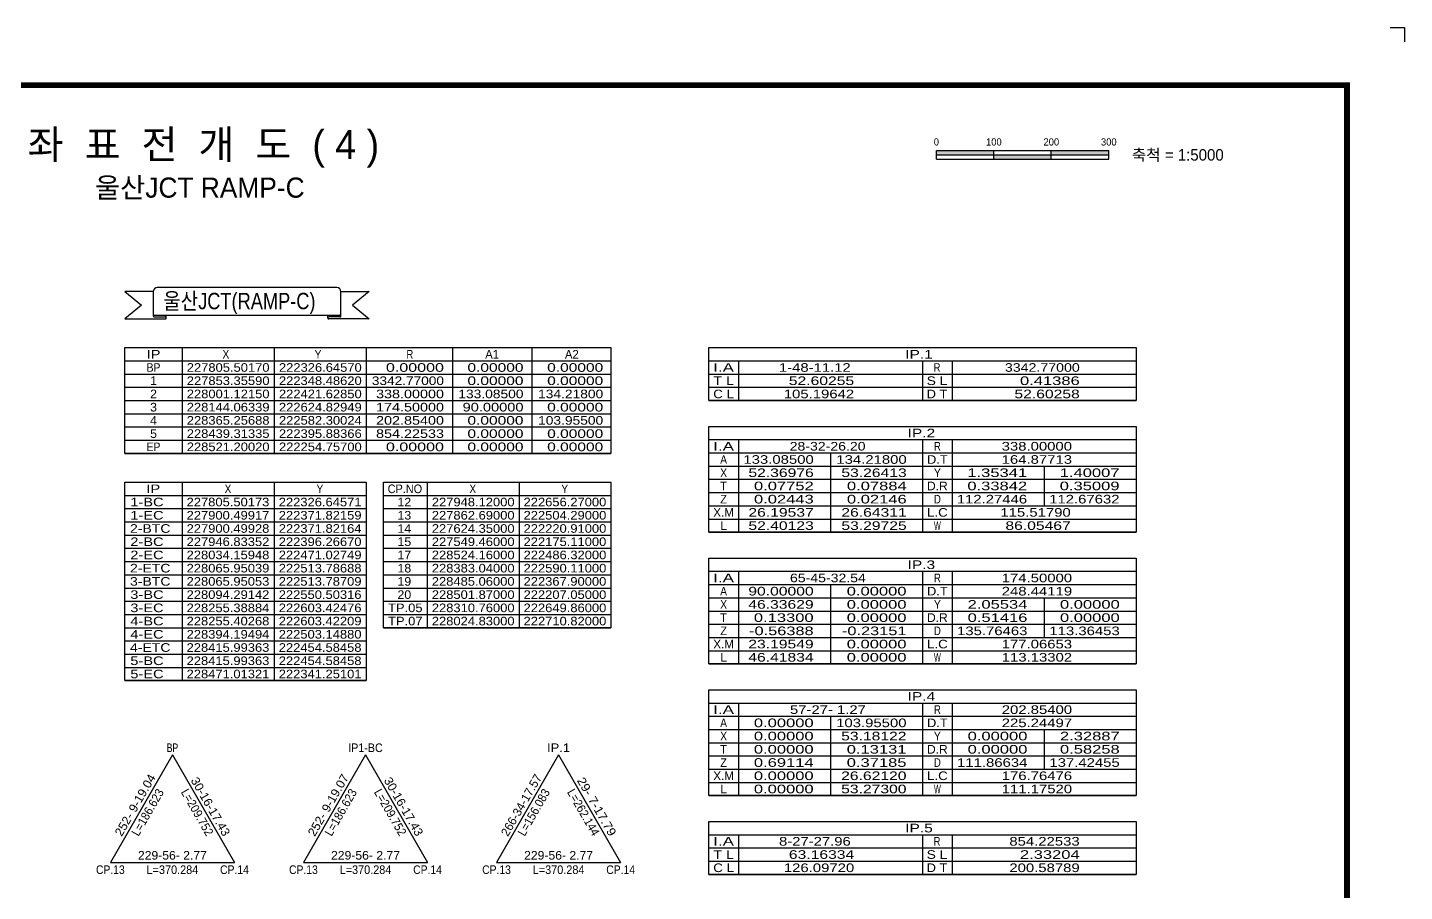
# Model space of a CAD drawing. Extents: x 227222 to 228063, y 224653 to 225247.
# Drawn here: x 227584.2 to 228063.4, y 224946.1 to 225246.6 of the extents above; entities that cross this region are included whole.
import ezdxf
from ezdxf.enums import TextEntityAlignment as Align

# ---------------------------------------------------------------- set-up
doc = ezdxf.new("R2010")
doc.units = 0
doc.header["$LTSCALE"] = 10
doc.header["$MEASUREMENT"] = 0
for name, color, linetype in [('CA-LEAL', 1, 'CONTINUOUS'), ('CA-LEAT', 3, 'CONTINUOUS'), ('CA-TABL-LIN1', 4, 'CONTINUOUS'), ('CA-TABL-LIN2', 1, 'CONTINUOUS'), ('CA-TABL-TEX1', 6, 'CONTINUOUS'), ('CA-TABL-TEX2', 3, 'CONTINUOUS'), ('CV-TABL-LIN1', 4, 'CONTINUOUS'), ('CV-TABL-LIN2', 1, 'CONTINUOUS'), ('CV-TABL-TEX1', 6, 'CONTINUOUS'), ('CV-TABL-TEX2', 3, 'CONTINUOUS'), ('CX-BORD', 3, 'CONTINUOUS'), ('CX-BORD-LIN1', 4, 'CONTINUOUS'), ('CX-BORD-LIN2', 3, 'CONTINUOUS'), ('CX-BORD-TEX2', 7, 'CONTINUOUS'), ('CX-BORD-TEX3', 6, 'CONTINUOUS'), ('CX-MISC', 2, 'CONTINUOUS'), ('CX-SCAL-LINE', 3, 'CONTINUOUS'), ('CX-SCAL-TEXT', 4, 'CONTINUOUS'), ('CX-SCALE', 7, 'CONTINUOUS'), ('CZ-LIN2', 3, 'CONTINUOUS'), ('CZ-TEX1', 6, 'CONTINUOUS')]:
    doc.layers.add(name, color=color, linetype=linetype)
doc.styles.add('SCALETEXT', font='Dotum.ttf')
doc.styles.get("Standard").update_dxf_attribs({"font": 'Dotum.ttf'})
doc.styles.add('TB_TEXT', font='Dotum.ttf')
doc.styles.add('TB_WBTXT', font='Dotum.ttf')
doc.styles.add('TB_WMTXT', font='Dotum.ttf')

# ---------------------------------------------------------------- blocks, each defined once
blk = doc.blocks.new('CXBLKA1-KHCA1')
at = {"layer": 'CX-BORD-LIN1', "const_width": 2}
blk.add_lwpolyline([(796, 0), (0, 0), (0, 554), (796, 554)], close=True, dxfattribs=at)
at = {"layer": 'CX-MISC'}
blk.add_line((811, 574), (816, 574), dxfattribs=at)
blk.add_lwpolyline([(811, 574), (816, 574), (816, 569)], dxfattribs=at)
at = {"layer": 'CX-BORD-LIN1', "style": 'TB_TEXT'}
for tag, p in [('TR_RCON4', (342.3, 27)), ('TR_RCON3', (342.3, 21)), ('TR_RCON2', (342.3, 15)), ('TR_RCON1', (342.3, 9))]:
    blk.add_attdef(tag, text='', height=3.5, dxfattribs=at).set_placement(p, align=Align.MIDDLE_LEFT)
for tag, height, p in [('TR_DGN4', 3.5, (459.12, 27)), ('TR_CHK4', 3.5, (499.12, 27)), ('TR_RNUM4', 3, (285.11, 26.64)), ('TR_RDAT4', 3.5, (317.5, 27)), ('TR_APP4', 3.5, (539.12, 27)), ('TR_RNUM3', 3, (285.11, 20.64)), ('TR_RDAT3', 3.5, (317.5, 21)), ('TR_DGN3', 3.5, (459.12, 21)), ('TR_CHK3', 3.5, (499.12, 21)), ('TR_APP3', 3.5, (539.12, 21)), ('TR_RNUM2', 3, (285.11, 14.64)), ('TR_RDAT2', 3.5, (317.5, 15)), ('TR_DGN2', 3.5, (459.12, 15)), ('TR_CHK2', 3.5, (499.12, 15)), ('TR_APP2', 3.5, (539.12, 15)), ('TR_RNUM1', 3, (285.11, 8.64)), ('TR_RDAT1', 3.5, (317.5, 9)), ('TR_DGN1', 3.5, (459.12, 9)), ('TR_CHK1', 3.5, (499.12, 9)), ('TR_APP1', 3.5, (539.12, 9))]:
    blk.add_attdef(tag, text='', height=height, dxfattribs=at).set_placement(p, align=Align.MIDDLE_CENTER)
at = {"layer": 'CX-BORD-LIN2', "style": 'TB_TEXT'}
blk.add_attdef('TD_VERSION', text='', height=3, rotation=90, dxfattribs=at).set_placement((800.5, 48.01), align=Align.MIDDLE_CENTER)
at = {"layer": 'CX-BORD-TEX2', "style": 'TB_WMTXT'}
for tag, height, p in [('TB_CNAME', 5, (15.34, 531.83)), ('TB_CSCOP', 4, (16.63, 523.83))]:
    blk.add_attdef(tag, text='', height=height, dxfattribs=at).set_placement(p, align=Align.BOTTOM_LEFT)
at = {"layer": 'CX-BORD-TEX2', "style": 'TB_WBTXT'}
for tag, height, p in [('TB_MTITIL', 10, (398, 533.33)), ('TB_STITL', 7, (398, 518.33))]:
    blk.add_attdef(tag, text='', height=height, dxfattribs=at).set_placement(p, align=Align.MIDDLE_CENTER)
at = {"layer": 'CX-BORD-TEX3', "style": 'TB_TEXT'}
for tag, height, p in [('TD_DCOMP', 4.5, (217.5, 25)), ('TD_CSECT', 4.5, (611, 25)), ('TD_DNAME_TOP', 4.5, (755, 25)), ('TD_DNAME_MAIN', 4.5, (755, 19.01)), ('TD_CCOMP', 4.5, (217.5, 15)), ('TD_HSCAL', 4.5, (626.7, 15.24)), ('TD_VSCAL', 4.5, (655.78, 15.24)), ('TD_DNAME_BOT', 3, (755, 13.65)), ('TD_CNAME', 4.5, (65, 5.75)), ('TD_FIELD', 4.5, (182.5, 5.53)), ('TD_CSTEP', 4.5, (253.24, 5.53)), ('TD_DWGCODE', 4.5, (641, 5.39)), ('TD_DWGNO', 4.5, (755, 5.39))]:
    blk.add_attdef(tag, text='', height=height, dxfattribs=at).set_placement(p, align=Align.MIDDLE_CENTER)
at = {"layer": 'CX-BORD-TEX3', "style": 'TB_TEXT', "width": 0.9}
blk.add_attdef('TD_CDIST', text='', height=4.5, dxfattribs=at).set_placement((656, 25), align=Align.MIDDLE_CENTER)
blk = doc.blocks.new('CXGSCHS-5000')
at = {"layer": 'CX-SCAL-LINE'}
h = blk.add_hatch(color=256, dxfattribs=at)
h.paths.add_polyline_path([(0, 1.5), (0, 0), (20, 0), (20, 1.5)])
h.paths.add_polyline_path([(20, 0), (20, -1.5), (40, -1.5), (40, 0)])
h.paths.add_polyline_path([(60, 0), (60, 1.5), (40, 1.5), (40, 0)])
for p, q in [((0, 1.5), (60, 1.5)), ((0, -1.5), (0, 1.5)), ((0, 0), (60, 0)), ((20, -1.5), (20, 1.5)), ((40, -1.5), (40, 1.5)), ((60, -1.5), (60, 1.5)), ((0, -1.5), (60, -1.5))]:
    blk.add_line(p, q, dxfattribs=at)
at = {"layer": 'CX-SCAL-LINE', "style": 'SCALETEXT'}
for s, p in [('0', (0, 2.5)), ('100', (20, 2.5)), ('200', (40, 2.5)), ('300', (60, 2.5))]:
    blk.add_text(s, height=2.5, dxfattribs=at).set_placement(p, align=Align.BOTTOM_CENTER)
at = {"layer": 'CX-SCAL-TEXT', "style": 'SCALETEXT'}
blk.add_text('축척 = 1:5000', height=4, dxfattribs=at).set_placement((68, 0), align=Align.MIDDLE_LEFT)

msp = doc.modelspace()

# ---------------------------------------------------------------- linework, layer by layer
at = {"layer": 'CA-LEAL', "linetype": 'Continuous'}
for p, q in [((227634.6, 224993.58), (227613, 224956.17)), ((227634.6, 224993.58), (227656.2, 224956.17)), ((227701.8, 224993.58), (227680.2, 224956.17)), ((227701.8, 224993.58), (227723.4, 224956.17)), ((227769, 224993.58), (227747.4, 224956.17)), ((227769, 224993.58), (227790.6, 224956.17)), ((227613, 224956.17), (227656.2, 224956.17)), ((227680.2, 224956.17), (227723.4, 224956.17)), ((227747.4, 224956.17), (227790.6, 224956.17))]:
    msp.add_line(p, q, dxfattribs=at)
at = {"layer": 'CA-TABL-LIN1'}
for p, q in [((227618.03, 225135.24), (227787.23, 225135.24)), ((227618.03, 225098.44), (227618.03, 225135.24)), ((227638.03, 225135.24), (227638.03, 225098.44)), ((227787.23, 225135.24), (227787.23, 225098.44)), ((227821.23, 225135.24), (227970.03, 225135.24)), ((227821.23, 225116.84), (227821.23, 225135.24)), ((227970.03, 225135.24), (227970.03, 225116.84)), ((227618.03, 225130.64), (227787.23, 225130.64)), ((227821.23, 225130.64), (227970.03, 225130.64)), ((227831.63, 225130.64), (227831.63, 225116.84)), ((227895.63, 225130.64), (227895.63, 225116.84)), ((227906.03, 225130.64), (227906.03, 225116.84)), ((227970.03, 225116.84), (227821.23, 225116.84)), ((227821.23, 225116.84), (227970.03, 225116.84)), ((227821.23, 225107.84), (227970.03, 225107.84)), ((227821.23, 225071.04), (227821.23, 225107.84)), ((227970.03, 225107.84), (227970.03, 225071.04)), ((227821.23, 225103.24), (227970.03, 225103.24)), ((227831.63, 225103.24), (227831.63, 225071.04)), ((227895.63, 225103.24), (227895.63, 225071.04)), ((227895.63, 225103.24), (227895.63, 225071.04)), ((227906.03, 225103.24), (227906.03, 225071.04)), ((227787.23, 225098.44), (227618.03, 225098.44)), ((227618.03, 225098.44), (227787.23, 225098.44)), ((227618.03, 225088.44), (227702.03, 225088.44)), ((227618.03, 225019.44), (227618.03, 225088.44)), ((227638.03, 225088.44), (227638.03, 225019.44)), ((227702.03, 225088.44), (227702.03, 225019.44)), ((227618.03, 225083.84), (227702.03, 225083.84)), ((227970.03, 225071.04), (227821.23, 225071.04)), ((227821.23, 225071.04), (227970.03, 225071.04)), ((227821.23, 225062.04), (227970.03, 225062.04)), ((227821.23, 225025.24), (227821.23, 225062.04)), ((227970.03, 225062.04), (227970.03, 225025.24)), ((227821.23, 225057.44), (227970.03, 225057.44)), ((227831.63, 225057.44), (227831.63, 225025.24)), ((227895.63, 225057.44), (227895.63, 225025.24)), ((227895.63, 225057.44), (227895.63, 225025.24)), ((227906.03, 225057.44), (227906.03, 225025.24)), ((227970.03, 225025.24), (227821.23, 225025.24)), ((227821.23, 225025.24), (227970.03, 225025.24)), ((227702.03, 225019.44), (227618.03, 225019.44)), ((227618.03, 225019.44), (227702.03, 225019.44)), ((227821.23, 225016.24), (227970.03, 225016.24)), ((227821.23, 224979.44), (227821.23, 225016.24)), ((227970.03, 225016.24), (227970.03, 224979.44)), ((227821.23, 225011.64), (227970.03, 225011.64)), ((227831.63, 225011.64), (227831.63, 224979.44)), ((227895.63, 225011.64), (227895.63, 224979.44)), ((227895.63, 225011.64), (227895.63, 224979.44)), ((227906.03, 225011.64), (227906.03, 224979.44)), ((227821.23, 224979.44), (227970.03, 224979.44)), ((227970.03, 224979.44), (227821.23, 224979.44)), ((227821.23, 224970.44), (227970.03, 224970.44)), ((227821.23, 224952.04), (227821.23, 224970.44)), ((227970.03, 224970.44), (227970.03, 224952.04)), ((227821.23, 224965.84), (227970.03, 224965.84)), ((227831.63, 224965.84), (227831.63, 224952.04)), ((227895.63, 224965.84), (227895.63, 224952.04)), ((227906.03, 224965.84), (227906.03, 224952.04)), ((227970.03, 224952.04), (227821.23, 224952.04)), ((227821.23, 224952.04), (227970.03, 224952.04))]:
    msp.add_line(p, q, dxfattribs=at)
at = {"layer": 'CA-TABL-LIN2'}
for p, q in [((227670.03, 225135.24), (227670.03, 225098.44)), ((227702.03, 225135.24), (227702.03, 225098.44)), ((227732.03, 225135.24), (227732.03, 225098.44)), ((227759.63, 225135.24), (227759.63, 225098.44)), ((227618.03, 225126.04), (227787.23, 225126.04)), ((227821.23, 225126.04), (227970.03, 225126.04)), ((227618.03, 225121.44), (227787.23, 225121.44)), ((227821.23, 225121.44), (227970.03, 225121.44)), ((227618.03, 225116.84), (227787.23, 225116.84)), ((227618.03, 225112.24), (227787.23, 225112.24)), ((227618.03, 225107.64), (227787.23, 225107.64)), ((227618.03, 225103.04), (227787.23, 225103.04)), ((227821.23, 225098.64), (227970.03, 225098.64)), ((227863.63, 225098.64), (227863.63, 225071.04)), ((227821.23, 225094.04), (227970.03, 225094.04)), ((227938.03, 225094.04), (227938.03, 225080.24)), ((227670.03, 225088.44), (227670.03, 225019.44)), ((227821.23, 225089.44), (227970.03, 225089.44)), ((227821.23, 225084.84), (227970.03, 225084.84)), ((227618.03, 225079.24), (227702.03, 225079.24)), ((227821.23, 225080.24), (227970.03, 225080.24)), ((227618.03, 225074.64), (227702.03, 225074.64)), ((227821.23, 225075.64), (227970.03, 225075.64)), ((227618.03, 225070.04), (227702.03, 225070.04)), ((227618.03, 225065.44), (227702.03, 225065.44)), ((227618.03, 225060.84), (227702.03, 225060.84)), ((227618.03, 225056.24), (227702.03, 225056.24)), ((227821.23, 225052.84), (227970.03, 225052.84)), ((227863.63, 225052.84), (227863.63, 225025.24)), ((227618.03, 225051.64), (227702.03, 225051.64)), ((227618.03, 225047.04), (227702.03, 225047.04)), ((227821.23, 225048.24), (227970.03, 225048.24)), ((227938.03, 225048.24), (227938.03, 225034.44)), ((227618.03, 225042.44), (227702.03, 225042.44)), ((227821.23, 225043.64), (227970.03, 225043.64)), ((227618.03, 225037.84), (227702.03, 225037.84)), ((227821.23, 225039.04), (227970.03, 225039.04)), ((227618.03, 225033.24), (227702.03, 225033.24)), ((227821.23, 225034.44), (227970.03, 225034.44)), ((227618.03, 225028.64), (227702.03, 225028.64)), ((227821.23, 225029.84), (227970.03, 225029.84)), ((227618.03, 225024.04), (227702.03, 225024.04)), ((227821.23, 225007.04), (227970.03, 225007.04)), ((227863.63, 225007.04), (227863.63, 224979.44)), ((227821.23, 225002.44), (227970.03, 225002.44)), ((227938.03, 225002.44), (227938.03, 224988.64)), ((227821.23, 224997.84), (227970.03, 224997.84)), ((227821.23, 224993.24), (227970.03, 224993.24)), ((227821.23, 224988.64), (227970.03, 224988.64)), ((227821.23, 224984.04), (227970.03, 224984.04)), ((227821.23, 224961.24), (227970.03, 224961.24)), ((227821.23, 224956.64), (227970.03, 224956.64))]:
    msp.add_line(p, q, dxfattribs=at)
at = {"layer": 'CV-TABL-LIN1'}
for p, q in [((227708.03, 225088.44), (227787.23, 225088.44)), ((227708.03, 225037.84), (227708.03, 225088.44)), ((227723.23, 225088.44), (227723.23, 225037.84)), ((227787.23, 225088.44), (227787.23, 225037.84)), ((227708.03, 225083.84), (227787.23, 225083.84)), ((227787.23, 225037.84), (227708.03, 225037.84)), ((227708.03, 225037.84), (227787.23, 225037.84))]:
    msp.add_line(p, q, dxfattribs=at)
at = {"layer": 'CV-TABL-LIN2'}
for p, q in [((227755.23, 225088.44), (227755.23, 225037.84)), ((227708.03, 225079.24), (227787.23, 225079.24)), ((227708.03, 225074.64), (227787.23, 225074.64)), ((227708.03, 225070.04), (227787.23, 225070.04)), ((227708.03, 225065.44), (227787.23, 225065.44)), ((227708.03, 225060.84), (227787.23, 225060.84)), ((227708.03, 225056.24), (227787.23, 225056.24)), ((227708.03, 225051.64), (227787.23, 225051.64)), ((227708.03, 225047.04), (227787.23, 225047.04)), ((227708.03, 225042.44), (227787.23, 225042.44))]:
    msp.add_line(p, q, dxfattribs=at)
at = {"layer": 'CZ-LIN2'}
for p, q in [((227618.03, 225154.8), (227623.85, 225150.02)), ((227627.91, 225154.71), (227627.91, 225146.25)), ((227691.81, 225156.14), (227629.34, 225156.14)), ((227693.23, 225146.25), (227693.23, 225154.71)), ((227703.12, 225154.8), (227697.29, 225150.02)), ((227623.85, 225150.02), (227618.03, 225145.24)), ((227697.29, 225150.02), (227703.12, 225145.24)), ((227628.21, 225146.58), (227692.94, 225146.58)), ((227628.21, 225145.93), (227632.17, 225145.93)), ((227632.48, 225145.59), (227632.48, 225146.58)), ((227688.67, 225145.59), (227688.67, 225146.58)), ((227692.94, 225145.93), (227688.98, 225145.93))]:
    msp.add_line(p, q, dxfattribs=at)
for points in [[(227627.92, 225154.8), (227618.03, 225154.8)], [(227693.23, 225154.8), (227703.12, 225154.8)], [(227618.03, 225145.24), (227632.17, 225145.24)], [(227703.12, 225145.24), (227688.98, 225145.24)]]:
    msp.add_lwpolyline(points, dxfattribs=at)
for centre, radius, start, end in [((227629.34, 225154.71), 1.43, 90, 180), ((227691.81, 225154.71), 1.43, 0, 90), ((227628.24, 225146.25), 0.326, 84.8036, 275.1964), ((227632.13, 225145.59), 0.344, 264.6456, 95.3544), ((227689.01, 225145.59), 0.344, 84.6456, 275.3544), ((227692.91, 225146.25), 0.326, 264.8036, 95.1964)]:
    msp.add_arc(centre, radius, start, end, dxfattribs=at)

# ---------------------------------------------------------------- block references
at = {"layer": 'CX-BORD'}
ref = msp.add_blockref('CXBLKA1-KHCA1', (227247.38, 224672.57), dxfattribs=at)
ref.add_attrib('TB_MTITIL', '좌  표  전  개  도  ( 4 )', dxfattribs={"layer": 'CX-BORD-TEX2', "height": 10, "style": 'TB_WBTXT'}).set_placement((227645.38, 225205.9), align=Align.MIDDLE_CENTER)
ref.add_attrib('TB_STITL', '울산JCT RAMP-C ', dxfattribs={"layer": 'CX-BORD-TEX2', "height": 7, "style": 'TB_WBTXT'}).set_placement((227645.38, 225190.9), align=Align.MIDDLE_CENTER)
at = {"layer": 'CX-SCALE'}
msp.add_blockref('CXGSCHS-5000', (227900.48, 225202.29), dxfattribs=at)

# ---------------------------------------------------------------- texts
at = {"layer": 'CA-LEAT'}
for s, rotation, width, p, p2 in [('BP', 0, 0.725751, (227632.6, 224994.58), (227636.6, 224994.58)), ('IP1-BC', 0, 0.828788, (227695.8, 224994.58), (227707.8, 224994.58)), ('IP.1', 0, 1.032755, (227765, 224994.58), (227773, 224994.58)), ('252- 9-19.04', 60, 0.878689, (227616.94, 224964.99), (227628.94, 224985.77)), (' 30-16-17.43', 300, 0.878689, (227640.27, 224985.77), (227652.27, 224964.99)), ('252- 9-19.07', 60, 0.878689, (227684.14, 224964.99), (227696.14, 224985.77)), (' 30-16-17.43', 300, 0.878689, (227707.47, 224985.77), (227719.47, 224964.99)), ('266-34-17.57', 60, 0.846518, (227751.34, 224964.99), (227763.34, 224985.77)), (' 29- 7-17.79', 300, 0.9134, (227774.67, 224985.77), (227786.67, 224964.99)), ('L=186.623', 60, 0.864009, (227622.77, 224965.08), (227631.77, 224980.67)), ('L=209.752', 300, 0.864009, (227637.44, 224980.67), (227646.44, 224965.08)), ('L=186.623', 60, 0.864009, (227689.97, 224965.08), (227698.97, 224980.67)), ('L=209.752', 300, 0.864009, (227704.64, 224980.67), (227713.64, 224965.08)), ('L=156.083', 60, 0.864009, (227757.17, 224965.08), (227766.17, 224980.67)), ('L=262.144', 300, 0.864009, (227771.84, 224980.67), (227780.84, 224965.08)), ('229-56- 2.77', 0, 0.878689, (227622.6, 224957.17), (227646.6, 224957.17)), ('229-56- 2.77', 0, 0.878689, (227689.8, 224957.17), (227713.8, 224957.17)), ('229-56- 2.77', 0, 0.878689, (227757, 224957.17), (227781, 224957.17)), ('CP.13', 0, 0.826048, (227608, 224952.17), (227618, 224952.17)), ('L=370.284', 0, 0.864009, (227625.6, 224952.17), (227643.6, 224952.17)), ('CP.14', 0, 0.826048, (227651.2, 224952.17), (227661.2, 224952.17)), ('CP.13', 0, 0.826048, (227675.2, 224952.17), (227685.2, 224952.17)), ('L=370.284', 0, 0.864009, (227692.8, 224952.17), (227710.8, 224952.17)), ('CP.14', 0, 0.826048, (227718.4, 224952.17), (227728.4, 224952.17)), ('CP.13', 0, 0.826048, (227742.4, 224952.17), (227752.4, 224952.17)), ('L=370.284', 0, 0.864009, (227760, 224952.17), (227778, 224952.17)), ('CP.14', 0, 0.826048, (227785.6, 224952.17), (227795.6, 224952.17))]:
    msp.add_text(s, height=3, rotation=rotation, dxfattribs=dict(at, width=width)).set_placement(p, p2, align=Align.FIT)
at = {"layer": 'CA-TABL-TEX1'}
for s, width, p, p2 in [('IP', 1.278959, (227625.63, 225131.44), (227630.43, 225131.44)), ('X', 0.954045, (227652, 225131.44), (227654.4, 225131.44)), ('Y', 0.957143, (227684.07, 225131.44), (227686.47, 225131.44)), ('R', 0.861988, (227716.03, 225131.44), (227718.43, 225131.44)), ('A1', 0.92125, (227743.46, 225131.44), (227748.26, 225131.44)), ('A2', 0.92125, (227771.21, 225131.44), (227776.01, 225131.44)), ('IP.1', 1.239306, (227889.63, 225131.44), (227899.23, 225131.44)), ('BP', 0.870901, (227625.63, 225126.84), (227630.43, 225126.84)), ('I.A', 1.328926, (227822.83, 225126.84), (227830.03, 225126.84)), ('R', 0.861988, (227899.5, 225126.84), (227901.9, 225126.84)), ('1', 0.987605, (227626.83, 225122.24), (227629.23, 225122.24)), ('T L', 1.184729, (227822.83, 225122.24), (227830.03, 225122.24)), ('S L', 1.141161, (227897.1, 225122.24), (227904.3, 225122.24)), ('2', 0.987605, (227626.83, 225117.64), (227629.23, 225117.64)), ('C L', 1.082497, (227822.83, 225117.64), (227830.03, 225117.64)), ('D T', 1.052231, (227897.1, 225117.64), (227904.3, 225117.64)), ('3', 0.987605, (227626.83, 225113.04), (227629.23, 225113.04)), ('4', 0.987605, (227626.83, 225108.44), (227629.23, 225108.44)), ('5', 0.987605, (227626.83, 225103.84), (227629.23, 225103.84)), ('IP.2', 1.239306, (227890.46, 225104.04), (227900.06, 225104.04)), ('EP', 0.905684, (227625.63, 225099.24), (227630.43, 225099.24)), ('I.A', 1.328926, (227822.83, 225099.44), (227830.03, 225099.44)), ('R', 0.861988, (227899.63, 225099.44), (227902.03, 225099.44)), ('A', 0.86325, (227825.23, 225094.84), (227827.63, 225094.84)), ('D.T', 1.026582, (227897.23, 225094.84), (227904.43, 225094.84)), ('X', 0.954045, (227825.23, 225090.24), (227827.63, 225090.24)), ('Y', 0.957143, (227899.63, 225090.24), (227902.03, 225090.24)), ('IP', 1.278959, (227625.53, 225084.64), (227630.33, 225084.64)), ('X', 0.954045, (227652.73, 225084.64), (227655.13, 225084.64)), ('Y', 0.957143, (227684.73, 225084.64), (227687.13, 225084.64)), ('T', 0.987605, (227825.23, 225085.64), (227827.63, 225085.64)), ('D.R', 0.977238, (227897.23, 225085.64), (227904.43, 225085.64)), ('  1-BC', 1.065863, (227617.13, 225080.04), (227631.53, 225080.04)), ('Z', 0.954045, (227825.23, 225081.04), (227827.63, 225081.04)), ('D', 0.794609, (227899.63, 225081.04), (227902.03, 225081.04)), ('  1-EC', 1.082828, (227617.13, 225075.44), (227631.53, 225075.44)), ('X.M', 0.966557, (227822.83, 225076.44), (227830.03, 225076.44)), ('L.C', 1.05537, (227897.23, 225076.44), (227904.43, 225076.44)), ('  2-BTC', 1.053933, (227617.13, 225070.84), (227633.93, 225070.84)), ('L', 1.06426, (227825.23, 225071.84), (227827.63, 225071.84)), ('W', 0.645077, (227899.63, 225071.84), (227902.03, 225071.84)), ('  2-BC', 1.065863, (227617.13, 225066.24), (227631.53, 225066.24)), ('  2-EC', 1.082828, (227617.13, 225061.64), (227631.53, 225061.64)), ('IP.3', 1.239306, (227890.46, 225058.24), (227900.06, 225058.24)), ('  2-ETC', 1.068116, (227617.13, 225057.04), (227633.93, 225057.04)), ('I.A', 1.328926, (227822.83, 225053.64), (227830.03, 225053.64)), ('R', 0.861988, (227899.63, 225053.64), (227902.03, 225053.64)), ('  3-BTC', 1.053933, (227617.13, 225052.44), (227633.93, 225052.44)), ('A', 0.86325, (227825.23, 225049.04), (227827.63, 225049.04)), ('D.T', 1.026582, (227897.23, 225049.04), (227904.43, 225049.04)), ('  3-BC', 1.065863, (227617.13, 225047.84), (227631.53, 225047.84)), ('X', 0.954045, (227825.23, 225044.44), (227827.63, 225044.44)), ('Y', 0.957143, (227899.63, 225044.44), (227902.03, 225044.44)), ('  3-EC', 1.082828, (227617.13, 225043.24), (227631.53, 225043.24)), ('T', 0.987605, (227825.23, 225039.84), (227827.63, 225039.84)), ('D.R', 0.977238, (227897.23, 225039.84), (227904.43, 225039.84)), ('  4-BC', 1.065863, (227617.13, 225038.64), (227631.53, 225038.64)), ('Z', 0.954045, (227825.23, 225035.24), (227827.63, 225035.24)), ('D', 0.794609, (227899.63, 225035.24), (227902.03, 225035.24)), ('  4-EC', 1.082828, (227617.13, 225034.04), (227631.53, 225034.04)), ('X.M', 0.966557, (227822.83, 225030.64), (227830.03, 225030.64)), ('L.C', 1.05537, (227897.23, 225030.64), (227904.43, 225030.64)), ('  4-ETC', 1.068116, (227617.13, 225029.44), (227633.93, 225029.44)), ('  5-BC', 1.065863, (227617.13, 225024.84), (227631.53, 225024.84)), ('L', 1.06426, (227825.23, 225026.04), (227827.63, 225026.04)), ('W', 0.645077, (227899.63, 225026.04), (227902.03, 225026.04)), ('  5-EC', 1.082828, (227617.13, 225020.24), (227631.53, 225020.24)), ('IP.4', 1.239306, (227890.46, 225012.44), (227900.06, 225012.44)), ('I.A', 1.328926, (227822.83, 225007.84), (227830.03, 225007.84)), ('R', 0.861988, (227899.63, 225007.84), (227902.03, 225007.84)), ('A', 0.86325, (227825.23, 225003.24), (227827.63, 225003.24)), ('D.T', 1.026582, (227897.23, 225003.24), (227904.43, 225003.24)), ('X', 0.954045, (227825.23, 224998.64), (227827.63, 224998.64)), ('Y', 0.957143, (227899.63, 224998.64), (227902.03, 224998.64)), ('T', 0.987605, (227825.23, 224994.04), (227827.63, 224994.04)), ('D.R', 0.977238, (227897.23, 224994.04), (227904.43, 224994.04)), ('Z', 0.954045, (227825.23, 224989.44), (227827.63, 224989.44)), ('D', 0.794609, (227899.63, 224989.44), (227902.03, 224989.44)), ('X.M', 0.966557, (227822.83, 224984.84), (227830.03, 224984.84)), ('L.C', 1.05537, (227897.23, 224984.84), (227904.43, 224984.84)), ('L', 1.06426, (227825.23, 224980.24), (227827.63, 224980.24)), ('W', 0.645077, (227899.63, 224980.24), (227902.03, 224980.24)), ('IP.5', 1.239306, (227889.63, 224966.64), (227899.23, 224966.64)), ('I.A', 1.328926, (227822.83, 224962.04), (227830.03, 224962.04)), ('R', 0.861988, (227899.5, 224962.04), (227901.9, 224962.04)), ('T L', 1.184729, (227822.83, 224957.44), (227830.03, 224957.44)), ('C L', 1.082497, (227822.83, 224952.84), (227830.03, 224952.84)), ('S L', 1.141161, (227897.1, 224957.44), (227904.3, 224957.44)), ('D T', 1.052231, (227897.1, 224952.84), (227904.3, 224952.84))]:
    msp.add_text(s, height=3, rotation=0, dxfattribs=dict(at, width=width)).set_placement(p, p2, align=Align.FIT)
at = {"layer": 'CA-TABL-TEX2'}
for s, width, p, p2 in [('227805.50170', 1.017868, (227639.6, 225126.84), (227668.4, 225126.84)), ('222326.64570', 1.017868, (227671.68, 225126.84), (227700.48, 225126.84)), ('    0.00000', 1.215898, (227702.7, 225126.84), (227729.1, 225126.84)), ('   0.00000', 1.18109, (227732.78, 225126.84), (227756.78, 225126.84)), ('   0.00000', 1.18109, (227760.53, 225126.84), (227784.53, 225126.84)), (' 1-48-11.12', 1.060952, (227844.26, 225126.84), (227870.66, 225126.84)), (' 1-48-11.12', 1.060952, (227844.26, 225126.84), (227870.66, 225126.84)), ('  3342.77000', 1.098463, (227921.58, 225126.84), (227950.38, 225126.84)), ('227853.35590', 1.017868, (227639.6, 225122.24), (227668.4, 225122.24)), ('222348.48620', 1.017868, (227671.68, 225122.24), (227700.48, 225122.24)), (' 3342.77000', 1.063387, (227702.7, 225122.24), (227729.1, 225122.24)), ('   0.00000', 1.18109, (227732.78, 225122.24), (227756.78, 225122.24)), ('   0.00000', 1.18109, (227760.53, 225122.24), (227784.53, 225122.24)), ('    52.60255', 1.192919, (227843.06, 225122.24), (227871.86, 225122.24)), ('     0.41386', 1.246512, (227921.58, 225122.24), (227950.38, 225122.24)), ('228001.12150', 1.017868, (227639.6, 225117.64), (227668.4, 225117.64)), ('222421.62850', 1.017868, (227671.68, 225117.64), (227700.48, 225117.64)), ('  338.00000', 1.109788, (227702.7, 225117.64), (227729.1, 225117.64)), (' 133.08500', 1.07161, (227732.78, 225117.64), (227756.78, 225117.64)), (' 134.21800', 1.07161, (227760.53, 225117.64), (227784.53, 225117.64)), ('   105.19642', 1.143744, (227843.06, 225117.64), (227871.86, 225117.64)), ('    52.60258', 1.192919, (227921.58, 225117.64), (227950.38, 225117.64)), ('228144.06339', 1.017868, (227639.6, 225113.04), (227668.4, 225113.04)), ('222624.82949', 1.017868, (227671.68, 225113.04), (227700.48, 225113.04)), ('  174.50000', 1.109788, (227702.7, 225113.04), (227729.1, 225113.04)), ('  90.00000', 1.12369, (227732.78, 225113.04), (227756.78, 225113.04)), ('   0.00000', 1.18109, (227760.53, 225113.04), (227784.53, 225113.04)), ('228365.25688', 1.017868, (227639.6, 225108.44), (227668.4, 225108.44)), ('222582.30024', 1.017868, (227671.68, 225108.44), (227700.48, 225108.44)), ('  202.85400', 1.109788, (227702.7, 225108.44), (227729.1, 225108.44)), ('   0.00000', 1.18109, (227732.78, 225108.44), (227756.78, 225108.44)), (' 103.95500', 1.07161, (227760.53, 225108.44), (227784.53, 225108.44)), ('228439.31335', 1.017868, (227639.6, 225103.84), (227668.4, 225103.84)), ('222395.88366', 1.017868, (227671.68, 225103.84), (227700.48, 225103.84)), ('  854.22533', 1.109788, (227702.7, 225103.84), (227729.1, 225103.84)), ('   0.00000', 1.18109, (227732.78, 225103.84), (227756.78, 225103.84)), ('   0.00000', 1.18109, (227760.53, 225103.84), (227784.53, 225103.84)), ('228521.20020', 1.017868, (227639.6, 225099.24), (227668.4, 225099.24)), ('222254.75700', 1.017868, (227671.68, 225099.24), (227700.48, 225099.24)), ('    0.00000', 1.215898, (227702.7, 225099.24), (227729.1, 225099.24)), ('   0.00000', 1.18109, (227732.78, 225099.24), (227756.78, 225099.24)), ('   0.00000', 1.18109, (227760.53, 225099.24), (227784.53, 225099.24)), ('28-32-26.20', 1.018467, (227849.42, 225099.44), (227875.82, 225099.44)), ('28-32-26.20', 1.018467, (227849.42, 225099.44), (227875.82, 225099.44)), ('   338.00000', 1.143744, (227918.88, 225099.44), (227947.68, 225099.44)), ('   133.08500', 1.143744, (227829, 225094.84), (227857.8, 225094.84)), ('   134.21800', 1.143744, (227861.35, 225094.84), (227890.15, 225094.84)), ('   164.87713', 1.143744, (227918.88, 225094.84), (227947.68, 225094.84)), ('    52.36976', 1.192919, (227829, 225090.24), (227857.8, 225090.24)), ('    53.26413', 1.192919, (227861.35, 225090.24), (227890.15, 225090.24)), ('     1.35341', 1.246512, (227903.26, 225090.24), (227932.06, 225090.24)), ('     1.40007', 1.246512, (227935.41, 225090.24), (227964.21, 225090.24)), ('     0.07752', 1.246512, (227829, 225085.64), (227857.8, 225085.64)), ('     0.07884', 1.246512, (227861.35, 225085.64), (227890.15, 225085.64)), ('     0.33842', 1.246512, (227903.26, 225085.64), (227932.06, 225085.64)), ('     0.35009', 1.246512, (227935.41, 225085.64), (227964.21, 225085.64)), ('227805.50173', 1.017868, (227639.54, 225080.04), (227668.34, 225080.04)), ('222326.64571', 1.017868, (227671.61, 225080.04), (227700.41, 225080.04)), ('     0.02443', 1.246512, (227829, 225081.04), (227857.8, 225081.04)), ('     0.02146', 1.246512, (227861.35, 225081.04), (227890.15, 225081.04)), ('   112.27446', 1.143744, (227903.26, 225081.04), (227932.06, 225081.04)), ('   112.67632', 1.143744, (227935.41, 225081.04), (227964.21, 225081.04)), ('227900.49917', 1.017868, (227639.54, 225075.44), (227668.34, 225075.44)), ('222371.82159', 1.017868, (227671.61, 225075.44), (227700.41, 225075.44)), ('    26.19537', 1.192919, (227829, 225076.44), (227857.8, 225076.44)), ('    26.64311', 1.192919, (227861.35, 225076.44), (227890.15, 225076.44)), ('   115.51790', 1.143744, (227918.44, 225076.44), (227947.24, 225076.44)), ('227900.49928', 1.017868, (227639.54, 225070.84), (227668.34, 225070.84)), ('222371.82164', 1.017868, (227671.61, 225070.84), (227700.41, 225070.84)), ('    52.40123', 1.192919, (227829, 225071.84), (227857.8, 225071.84)), ('    53.29725', 1.192919, (227861.35, 225071.84), (227890.15, 225071.84)), ('    86.05467', 1.192919, (227918.44, 225071.84), (227947.24, 225071.84)), ('227946.83352', 1.017868, (227639.54, 225066.24), (227668.34, 225066.24)), ('222396.26670', 1.017868, (227671.61, 225066.24), (227700.41, 225066.24)), ('228034.15948', 1.017868, (227639.54, 225061.64), (227668.34, 225061.64)), ('222471.02749', 1.017868, (227671.61, 225061.64), (227700.41, 225061.64)), ('228065.95039', 1.017868, (227639.54, 225057.04), (227668.34, 225057.04)), ('222513.78688', 1.017868, (227671.61, 225057.04), (227700.41, 225057.04)), ('65-45-32.54', 1.018467, (227849.53, 225053.64), (227875.93, 225053.64)), ('65-45-32.54', 1.018467, (227849.53, 225053.64), (227875.93, 225053.64)), ('   174.50000', 1.143744, (227918.91, 225053.64), (227947.71, 225053.64)), ('228065.95053', 1.017868, (227639.54, 225052.44), (227668.34, 225052.44)), ('222513.78709', 1.017868, (227671.61, 225052.44), (227700.41, 225052.44)), ('    90.00000', 1.192919, (227828.96, 225049.04), (227857.76, 225049.04)), ('     0.00000', 1.246512, (227861.28, 225049.04), (227890.08, 225049.04)), ('   248.44119', 1.143744, (227918.91, 225049.04), (227947.71, 225049.04)), ('228094.29142', 1.017868, (227639.54, 225047.84), (227668.34, 225047.84)), ('222550.50316', 1.017868, (227671.61, 225047.84), (227700.41, 225047.84)), ('    46.33629', 1.192919, (227828.96, 225044.44), (227857.76, 225044.44)), ('     0.00000', 1.246512, (227861.28, 225044.44), (227890.08, 225044.44)), ('     2.05534', 1.246512, (227903.36, 225044.44), (227932.16, 225044.44)), ('     0.00000', 1.246512, (227935.49, 225044.44), (227964.29, 225044.44)), ('228255.38884', 1.017868, (227639.54, 225043.24), (227668.34, 225043.24)), ('222603.42476', 1.017868, (227671.61, 225043.24), (227700.41, 225043.24)), ('     0.13300', 1.246512, (227828.96, 225039.84), (227857.76, 225039.84)), ('     0.00000', 1.246512, (227861.28, 225039.84), (227890.08, 225039.84)), ('     0.51416', 1.246512, (227903.36, 225039.84), (227932.16, 225039.84)), ('     0.00000', 1.246512, (227935.49, 225039.84), (227964.29, 225039.84)), ('228255.40268', 1.017868, (227639.54, 225038.64), (227668.34, 225038.64)), ('222603.42209', 1.017868, (227671.61, 225038.64), (227700.41, 225038.64)), ('    -0.56388', 1.191512, (227828.96, 225035.24), (227857.76, 225035.24)), ('    -0.23151', 1.191512, (227861.28, 225035.24), (227890.08, 225035.24)), ('   135.76463', 1.143744, (227903.36, 225035.24), (227932.16, 225035.24)), ('   113.36453', 1.143744, (227935.49, 225035.24), (227964.29, 225035.24)), ('228394.19494', 1.017868, (227639.54, 225034.04), (227668.34, 225034.04)), ('222503.14880', 1.017868, (227671.61, 225034.04), (227700.41, 225034.04)), ('    23.19549', 1.192919, (227828.96, 225030.64), (227857.76, 225030.64)), ('     0.00000', 1.246512, (227861.28, 225030.64), (227890.08, 225030.64)), ('   177.06653', 1.143744, (227918.91, 225030.64), (227947.71, 225030.64)), ('228415.99363', 1.017868, (227639.54, 225029.44), (227668.34, 225029.44)), ('228415.99363', 1.017868, (227639.54, 225024.84), (227668.34, 225024.84)), ('222454.58458', 1.017868, (227671.61, 225029.44), (227700.41, 225029.44)), ('222454.58458', 1.017868, (227671.61, 225024.84), (227700.41, 225024.84)), ('    46.41834', 1.192919, (227828.96, 225026.04), (227857.76, 225026.04)), ('     0.00000', 1.246512, (227861.28, 225026.04), (227890.08, 225026.04)), ('   113.13302', 1.143744, (227918.91, 225026.04), (227947.71, 225026.04)), ('228471.01321', 1.017868, (227639.54, 225020.24), (227668.34, 225020.24)), ('222341.25101', 1.017868, (227671.61, 225020.24), (227700.41, 225020.24)), ('57-27- 1.27', 1.060952, (227849.53, 225007.84), (227875.93, 225007.84)), ('57-27- 1.27', 1.060952, (227849.53, 225007.84), (227875.93, 225007.84)), ('   202.85400', 1.143744, (227918.91, 225007.84), (227947.71, 225007.84)), ('     0.00000', 1.246512, (227828.96, 225003.24), (227857.76, 225003.24)), ('   103.95500', 1.143744, (227861.28, 225003.24), (227890.08, 225003.24)), ('   225.24497', 1.143744, (227918.91, 225003.24), (227947.71, 225003.24)), ('     0.00000', 1.246512, (227828.96, 224998.64), (227857.76, 224998.64)), ('    53.18122', 1.192919, (227861.28, 224998.64), (227890.08, 224998.64)), ('     0.00000', 1.246512, (227903.36, 224998.64), (227932.16, 224998.64)), ('     2.32887', 1.246512, (227935.49, 224998.64), (227964.29, 224998.64)), ('     0.00000', 1.246512, (227828.96, 224994.04), (227857.76, 224994.04)), ('     0.13131', 1.246512, (227861.28, 224994.04), (227890.08, 224994.04)), ('     0.00000', 1.246512, (227903.36, 224994.04), (227932.16, 224994.04)), ('     0.58258', 1.246512, (227935.49, 224994.04), (227964.29, 224994.04)), ('     0.69114', 1.246512, (227828.96, 224989.44), (227857.76, 224989.44)), ('     0.37185', 1.246512, (227861.28, 224989.44), (227890.08, 224989.44)), ('   111.86634', 1.143744, (227903.36, 224989.44), (227932.16, 224989.44)), ('   137.42455', 1.143744, (227935.49, 224989.44), (227964.29, 224989.44)), ('     0.00000', 1.246512, (227828.96, 224984.84), (227857.76, 224984.84)), ('    26.62120', 1.192919, (227861.28, 224984.84), (227890.08, 224984.84)), ('   176.76476', 1.143744, (227918.91, 224984.84), (227947.71, 224984.84)), ('     0.00000', 1.246512, (227828.96, 224980.24), (227857.76, 224980.24)), ('    53.27300', 1.192919, (227861.28, 224980.24), (227890.08, 224980.24)), ('   111.17520', 1.143744, (227918.91, 224980.24), (227947.71, 224980.24)), (' 8-27-27.96', 1.060952, (227844.28, 224962.04), (227870.68, 224962.04)), (' 8-27-27.96', 1.060952, (227844.28, 224962.04), (227870.68, 224962.04)), ('   854.22533', 1.143744, (227921.55, 224962.04), (227950.35, 224962.04)), ('   126.09720', 1.143744, (227843.08, 224952.84), (227871.88, 224952.84)), ('    63.16334', 1.192919, (227843.08, 224957.44), (227871.88, 224957.44)), ('   200.58789', 1.143744, (227921.55, 224952.84), (227950.35, 224952.84)), ('     2.33204', 1.246512, (227921.55, 224957.44), (227950.35, 224957.44))]:
    msp.add_text(s, height=3, rotation=0, dxfattribs=dict(at, width=width)).set_placement(p, p2, align=Align.FIT)
at = {"layer": 'CV-TABL-TEX1'}
for s, width, p, p2 in [('CP.NO', 0.90374, (227709.52, 225084.64), (227721.52, 225084.64)), ('X', 0.954045, (227737.93, 225084.64), (227740.33, 225084.64)), ('Y', 0.957143, (227769.93, 225084.64), (227772.33, 225084.64)), ('12', 0.987605, (227712.91, 225080.04), (227717.71, 225080.04)), ('13', 0.987605, (227712.91, 225075.44), (227717.71, 225075.44)), ('14', 0.987605, (227712.91, 225070.84), (227717.71, 225070.84)), ('15', 0.987605, (227712.91, 225066.24), (227717.71, 225066.24)), ('17', 0.987605, (227712.91, 225061.64), (227717.71, 225061.64)), ('18', 0.987605, (227712.91, 225057.04), (227717.71, 225057.04)), ('19', 0.987605, (227712.91, 225052.44), (227717.71, 225052.44)), ('20', 0.987605, (227712.91, 225047.84), (227717.71, 225047.84)), ('TP.05', 1.040593, (227709.65, 225043.24), (227721.65, 225043.24)), ('TP.07', 1.040593, (227709.65, 225038.64), (227721.65, 225038.64))]:
    msp.add_text(s, height=3, rotation=0, dxfattribs=dict(at, width=width)).set_placement(p, p2, align=Align.FIT)
at = {"layer": 'CV-TABL-TEX2', "width": 1.017868}
for s, p, p2 in [('227948.12000', (227724.88, 225080.04), (227753.68, 225080.04)), ('222656.27000', (227756.81, 225080.04), (227785.61, 225080.04)), ('227862.69000', (227724.88, 225075.44), (227753.68, 225075.44)), ('222504.29000', (227756.81, 225075.44), (227785.61, 225075.44)), ('227624.35000', (227724.88, 225070.84), (227753.68, 225070.84)), ('222220.91000', (227756.81, 225070.84), (227785.61, 225070.84)), ('227549.46000', (227724.88, 225066.24), (227753.68, 225066.24)), ('222175.11000', (227756.81, 225066.24), (227785.61, 225066.24)), ('228524.16000', (227724.88, 225061.64), (227753.68, 225061.64)), ('222486.32000', (227756.81, 225061.64), (227785.61, 225061.64)), ('228383.04000', (227724.88, 225057.04), (227753.68, 225057.04)), ('222590.11000', (227756.81, 225057.04), (227785.61, 225057.04)), ('228485.06000', (227724.88, 225052.44), (227753.68, 225052.44)), ('222367.90000', (227756.81, 225052.44), (227785.61, 225052.44)), ('228501.87000', (227724.88, 225047.84), (227753.68, 225047.84)), ('222207.05000', (227756.81, 225047.84), (227785.61, 225047.84)), ('228310.76000', (227724.88, 225043.24), (227753.68, 225043.24)), ('222649.86000', (227756.81, 225043.24), (227785.61, 225043.24)), ('228024.83000', (227724.88, 225038.64), (227753.68, 225038.64)), ('222710.82000', (227756.81, 225038.64), (227785.61, 225038.64))]:
    msp.add_text(s, height=3, rotation=0, dxfattribs=at).set_placement(p, p2, align=Align.FIT)
at = {"layer": 'CZ-TEX1', "width": 0.85}
msp.add_text('울산JCT(RAMP-C)', height=5.7, rotation=0, dxfattribs=at).set_placement((227631.4, 225148.6))

doc.saveas('drawing.dxf')
